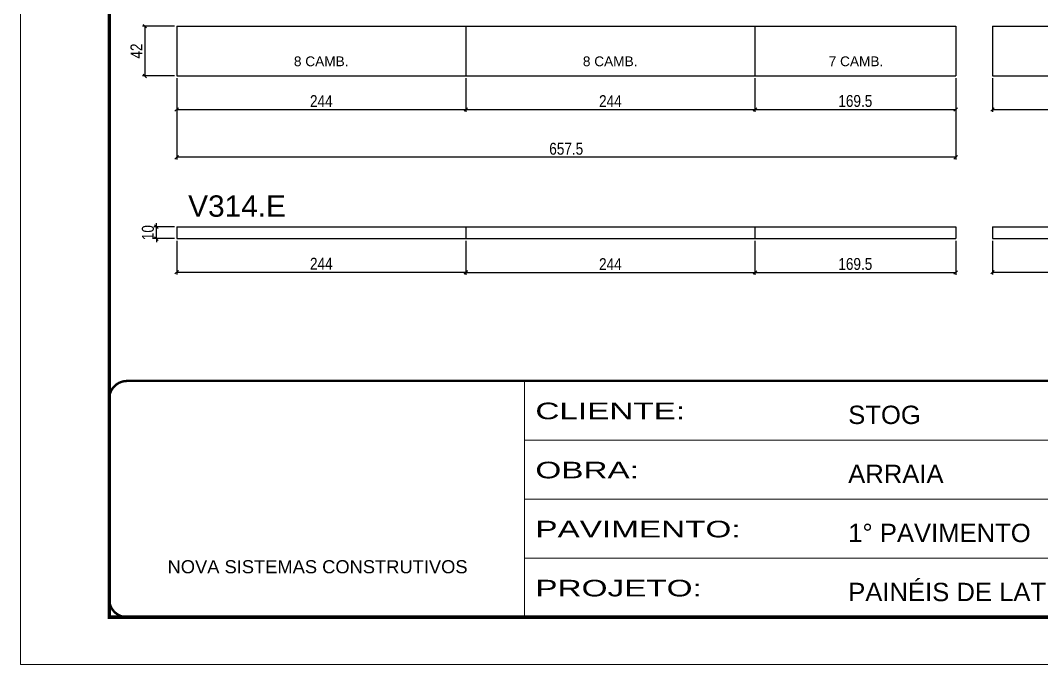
# Model space of a CAD drawing. Extents: x -3394 to 16474, y -5031 to 14397.
# Drawn here: x 5857 to 6719, y 7604 to 8147 of the extents above; entities that cross this region are included whole.
import ezdxf

# ---------------------------------------------------------------- set-up
doc = ezdxf.new("R2010")
doc.units = 0
doc.linetypes.add('CONTINUO', pattern=[0])
doc.linetypes.add('DASHED', pattern=[0.75, 0.5, -0.25])
doc.layers.get('0').update_dxf_attribs({"linetype": 'CONTINUOUS'})
doc.layers.get('Defpoints').update_dxf_attribs({"linetype": 'CONTINUOUS'})
for name, color, linetype in [('COTA', 241, 'CONTINUOUS'), ('NOMENCLATURA', 7, 'CONTINUOUS'), ('Painéis', 200, 'CONTINUOUS'), ('PONTALETE', 7, 'CONTINUOUS')]:
    doc.layers.add(name, color=color, linetype=linetype)
doc.layers.add('Folhas', color=255, linetype='CONTINUOUS', lineweight=9)
doc.layers.add('SARRAFO DE PRESSAO', color=251, linetype='DASHED', lineweight=9)
doc.styles.add('ARIAL', font='arial.ttf')
doc.styles.add('COTA TECNICA', font='techl___.ttf', dxfattribs={"height": 10})
doc.styles.add('Tecnologia', font='')
doc.styles.get('Tecnologia').set_extended_font_data('Forgotten Futurist')
doc.dimstyles.new('PAINEL', dxfattribs={"dimtxt": 10, "dimasz": 3, "dimexe": 3, "dimexo": 3, "dimgap": 3, "dimtad": 1, "dimdec": 1, "dimzin": 12, "dimdsep": 46, "dimtxsty": 'COTA TECNICA', "dimblk1": 'OBLIQUE', "dimblk2": 'OBLIQUE', "dimsah": 1, "dimcen": 0.9, "dimclrd": 4, "dimclre": 4, "dimclrt": 240, "dimadec": 1, "dimazin": 3, "dimtfac": 1, "dimtdec": 1, "dimtmove": 0, "dimatfit": 3, "dimfxl": 1, "dimtolj": 1, "dimtzin": 12, "dimarcsym": 0})

# ---------------------------------------------------------------- blocks, each defined once
blk = doc.blocks.new('9999999999')
at = {"color": 30, "linetype": 'CONTINUO'}
for p, q in [((98564.56, 34230.21), (98564.56, 34429.45)), ((98564.56, 34379.64), (99583.98, 34379.64)), ((98564.56, 34329.83), (99487.98, 34329.83)), ((98564.56, 34280.02), (99487.98, 34280.02))]:
    blk.add_line(p, q, dxfattribs=at)
at = {"color": 30, "linetype": 'CONTINUO', "const_width": 2}
blk.add_lwpolyline([(99583.98, 34230.21), (99583.98, 34414.45, 0.414214), (99568.98, 34429.45), (98228.98, 34429.45, 0.414214), (98213.98, 34414.45), (98213.98, 34245.21, 0.414214), (98228.98, 34230.21), (99583.98, 34230.21)], format="xyb", dxfattribs=at)
at = {"layer": 'Folhas'}
blk.add_lwpolyline([(98138.98, 34190.21), (99623.98, 34190.21), (99623.98, 35240.21), (98138.98, 35240.21)], close=True, dxfattribs=at)
at = {"layer": 'Folhas', "color": 30, "const_width": 3}
blk.add_lwpolyline([(98213.98, 34230.21), (99583.98, 34230.21), (99583.98, 35200.21), (98213.98, 35200.21)], close=True, dxfattribs=at)
at = {"color": 7, "linetype": 'Continuous', "ltscale": 5, "style": 'ARIAL'}
for s, height, p in [('STOG', 15.483, (98837.68, 34393.13)), ('ARRAIA', 15.483, (98837.68, 34343.32)), ('1° PAVIMENTO', 15.4829, (98837.68, 34293.51)), ('NOVA SISTEMAS CONSTRUTIVOS', 11.0592, (98263.19, 34267.21)), ('PAINÉIS DE LAT. VIGAS', 15.4829, (98837.68, 34243.7))]:
    blk.add_text(s, height=height, dxfattribs=at).set_placement(p)
at = {"layer": 'Folhas', "color": 7, "style": 'Tecnologia', "width": 1.5}
for s, p in [('CLIENTE:', (98573.65, 34397.17)), ('OBRA:', (98573.65, 34347.31)), ('PAVIMENTO:', (98573.65, 34297.5)), ('PROJETO:', (98573.65, 34247.69))]:
    blk.add_text(s, height=14, dxfattribs=at).set_placement(p)
blk = doc.blocks.new('_Oblique')
at = {"color": 0, "linetype": 'ByBlock', "lineweight": -2}
blk.add_line((-0.5, -0.5), (0.5, 0.5), dxfattribs=at)
blk = doc.blocks.new('*D746')
at = {"layer": 'COTA', "color": 4, "linetype": 'Continuous', "lineweight": -2, "transparency": 16777216}
for p, q in [((5989.16, 8098.23), (5989.16, 8069.92)), ((6233.16, 8098.23), (6233.16, 8069.92)), ((5989.16, 8071.92), (6233.16, 8071.92))]:
    blk.add_line(p, q, dxfattribs=at)
at = {"layer": 'Defpoints', "color": 0, "linetype": 'Continuous', "transparency": 16777216}
for p in [(5989.16, 8100.23), (6233.16, 8100.23), (6233.16, 8071.92)]:
    blk.add_point(p, dxfattribs=at)
at = {"layer": 'COTA', "color": 4, "linetype": 'Continuous', "lineweight": -2, "transparency": 16777216, "xscale": 3, "yscale": 3, "zscale": 3, "rotation": 180}
blk.add_blockref('_Oblique', (5989.16, 8071.92), dxfattribs=at)
at = {"layer": 'COTA', "color": 4, "linetype": 'Continuous', "lineweight": -2, "transparency": 16777216, "xscale": 3, "yscale": 3, "zscale": 3}
blk.add_blockref('_Oblique', (6233.16, 8071.92), dxfattribs=at)
at = {"layer": 'COTA', "color": 240, "linetype": 'Continuous', "transparency": 16777216, "insert": (6111.16, 8078.99), "char_height": 10, "attachment_point": 5, "style": 'COTA TECNICA'}
blk.add_mtext('\\A1;244', dxfattribs=at)
blk = doc.blocks.new('*D747')
at = {"layer": 'COTA', "color": 4, "linetype": 'Continuous', "lineweight": -2, "transparency": 16777216}
for p, q in [((6677.66, 8098.23), (6677.66, 8069.92)), ((6843.16, 8098.23), (6843.16, 8069.92)), ((6677.66, 8071.92), (6843.16, 8071.92))]:
    blk.add_line(p, q, dxfattribs=at)
at = {"layer": 'Defpoints', "color": 0, "linetype": 'Continuous', "transparency": 16777216}
for p in [(6677.66, 8100.23), (6843.16, 8100.23), (6843.16, 8071.92)]:
    blk.add_point(p, dxfattribs=at)
at = {"layer": 'COTA', "color": 4, "linetype": 'Continuous', "lineweight": -2, "transparency": 16777216, "xscale": 3, "yscale": 3, "zscale": 3, "rotation": 180}
blk.add_blockref('_Oblique', (6677.66, 8071.92), dxfattribs=at)
at = {"layer": 'COTA', "color": 4, "linetype": 'Continuous', "lineweight": -2, "transparency": 16777216, "xscale": 3, "yscale": 3, "zscale": 3}
blk.add_blockref('_Oblique', (6843.16, 8071.92), dxfattribs=at)
at = {"layer": 'COTA', "color": 240, "linetype": 'Continuous', "transparency": 16777216, "insert": (6760.41, 8079.03), "char_height": 10, "attachment_point": 5, "style": 'COTA TECNICA'}
blk.add_mtext('\\A1;165.5', dxfattribs=at)
blk = doc.blocks.new('*D757')
at = {"layer": 'COTA', "color": 4, "linetype": 'Continuous', "lineweight": -2, "transparency": 16777216}
for p, q in [((5989.16, 7961.05), (5989.16, 7932.74)), ((6233.16, 7961.05), (6233.16, 7932.74)), ((5989.16, 7934.74), (6233.16, 7934.74))]:
    blk.add_line(p, q, dxfattribs=at)
at = {"layer": 'Defpoints', "color": 0, "linetype": 'Continuous', "transparency": 16777216}
for p in [(5989.16, 7963.05), (6233.16, 7963.05), (6233.16, 7934.74)]:
    blk.add_point(p, dxfattribs=at)
at = {"layer": 'COTA', "color": 4, "linetype": 'Continuous', "lineweight": -2, "transparency": 16777216, "xscale": 3, "yscale": 3, "zscale": 3, "rotation": 180}
blk.add_blockref('_Oblique', (5989.16, 7934.74), dxfattribs=at)
at = {"layer": 'COTA', "color": 4, "linetype": 'Continuous', "lineweight": -2, "transparency": 16777216, "xscale": 3, "yscale": 3, "zscale": 3}
blk.add_blockref('_Oblique', (6233.16, 7934.74), dxfattribs=at)
at = {"layer": 'COTA', "color": 240, "linetype": 'Continuous', "transparency": 16777216, "insert": (6111.16, 7941.81), "char_height": 10, "attachment_point": 5, "style": 'COTA TECNICA'}
blk.add_mtext('\\A1;244', dxfattribs=at)
blk = doc.blocks.new('*D758')
at = {"layer": 'COTA', "color": 4, "linetype": 'Continuous', "lineweight": -2, "transparency": 16777216}
for p, q in [((6677.66, 7961.05), (6677.66, 7932.74)), ((6843.16, 7961.05), (6843.16, 7932.74)), ((6677.66, 7934.74), (6843.16, 7934.74))]:
    blk.add_line(p, q, dxfattribs=at)
at = {"layer": 'Defpoints', "color": 0, "linetype": 'Continuous', "transparency": 16777216}
for p in [(6677.66, 7963.05), (6843.16, 7963.05), (6843.16, 7934.74)]:
    blk.add_point(p, dxfattribs=at)
at = {"layer": 'COTA', "color": 4, "linetype": 'Continuous', "lineweight": -2, "transparency": 16777216, "xscale": 3, "yscale": 3, "zscale": 3, "rotation": 180}
blk.add_blockref('_Oblique', (6677.66, 7934.74), dxfattribs=at)
at = {"layer": 'COTA', "color": 4, "linetype": 'Continuous', "lineweight": -2, "transparency": 16777216, "xscale": 3, "yscale": 3, "zscale": 3}
blk.add_blockref('_Oblique', (6843.16, 7934.74), dxfattribs=at)
at = {"layer": 'COTA', "color": 240, "linetype": 'Continuous', "transparency": 16777216, "insert": (6760.41, 7941.84), "char_height": 10, "attachment_point": 5, "style": 'COTA TECNICA'}
blk.add_mtext('\\A1;165.5', dxfattribs=at)
blk = doc.blocks.new('*D750')
at = {"layer": 'COTA', "color": 4, "linetype": 'Continuous', "lineweight": -2, "transparency": 16777216}
for p, q in [((5987.16, 8142.23), (5960.21, 8142.23)), ((5962.21, 8142.23), (5962.21, 8100.23)), ((5987.16, 8100.23), (5960.21, 8100.23))]:
    blk.add_line(p, q, dxfattribs=at)
at = {"layer": 'Defpoints', "color": 0, "linetype": 'Continuous', "transparency": 16777216}
for p in [(5989.16, 8142.23), (5962.21, 8100.23), (5989.16, 8100.23)]:
    blk.add_point(p, dxfattribs=at)
at = {"layer": 'COTA', "color": 4, "linetype": 'Continuous', "lineweight": -2, "transparency": 16777216, "xscale": 3, "yscale": 3, "zscale": 3}
for p, rotation in [((5962.21, 8142.23), 90), ((5962.21, 8100.23), 270)]:
    blk.add_blockref('_Oblique', p, dxfattribs=dict(at, rotation=rotation))
at = {"layer": 'COTA', "color": 240, "linetype": 'Continuous', "transparency": 16777216, "insert": (5955.14, 8121.23), "char_height": 10, "attachment_point": 5, "rotation": 90, "style": 'COTA TECNICA'}
blk.add_mtext('\\A1;42', dxfattribs=at)
blk = doc.blocks.new('*D751')
at = {"layer": 'COTA', "color": 4, "linetype": 'Continuous', "lineweight": -2, "transparency": 16777216}
for p, q in [((5987.16, 7973.05), (5969.94, 7973.05)), ((5971.94, 7973.05), (5971.94, 7976.05)), ((5971.94, 7963.05), (5971.94, 7973.05)), ((5987.16, 7963.05), (5969.94, 7963.05)), ((5971.94, 7963.05), (5971.94, 7960.05))]:
    blk.add_line(p, q, dxfattribs=at)
at = {"layer": 'Defpoints', "color": 0, "linetype": 'Continuous', "transparency": 16777216}
for p in [(5971.94, 7973.05), (5989.16, 7973.05), (5989.16, 7963.05)]:
    blk.add_point(p, dxfattribs=at)
at = {"layer": 'COTA', "color": 4, "linetype": 'Continuous', "lineweight": -2, "transparency": 16777216, "xscale": 3, "yscale": 3, "zscale": 3}
for p, rotation in [((5971.94, 7973.05), 270), ((5971.94, 7963.05), 90)]:
    blk.add_blockref('_Oblique', p, dxfattribs=dict(at, rotation=rotation))
at = {"layer": 'COTA', "color": 240, "linetype": 'Continuous', "transparency": 16777216, "insert": (5964.84, 7968.05), "char_height": 10, "attachment_point": 5, "rotation": 90, "style": 'COTA TECNICA'}
blk.add_mtext('\\A1;10', dxfattribs=at)
blk = doc.blocks.new('*D756')
at = {"layer": 'COTA', "color": 4, "linetype": 'Continuous', "lineweight": -2, "transparency": 16777216}
for p, q in [((6233.16, 7961.05), (6233.16, 7932.41)), ((6477.16, 7961.05), (6477.16, 7932.41)), ((6233.16, 7934.41), (6477.16, 7934.41))]:
    blk.add_line(p, q, dxfattribs=at)
at = {"layer": 'Defpoints', "color": 0, "linetype": 'Continuous', "transparency": 16777216}
for p in [(6233.16, 7963.05), (6477.16, 7963.05), (6477.16, 7934.41)]:
    blk.add_point(p, dxfattribs=at)
at = {"layer": 'COTA', "color": 4, "linetype": 'Continuous', "lineweight": -2, "transparency": 16777216, "xscale": 3, "yscale": 3, "zscale": 3, "rotation": 180}
blk.add_blockref('_Oblique', (6233.16, 7934.41), dxfattribs=at)
at = {"layer": 'COTA', "color": 4, "linetype": 'Continuous', "lineweight": -2, "transparency": 16777216, "xscale": 3, "yscale": 3, "zscale": 3}
blk.add_blockref('_Oblique', (6477.16, 7934.41), dxfattribs=at)
at = {"layer": 'COTA', "color": 240, "linetype": 'Continuous', "transparency": 16777216, "insert": (6355.16, 7941.48), "char_height": 10, "attachment_point": 5, "style": 'COTA TECNICA'}
blk.add_mtext('\\A1;244', dxfattribs=at)
blk = doc.blocks.new('*D755')
at = {"layer": 'COTA', "color": 4, "linetype": 'Continuous', "lineweight": -2, "transparency": 16777216}
for p, q in [((6477.16, 7961.05), (6477.16, 7932.41)), ((6646.66, 7961.05), (6646.66, 7932.41)), ((6477.16, 7934.41), (6646.66, 7934.41))]:
    blk.add_line(p, q, dxfattribs=at)
at = {"layer": 'Defpoints', "color": 0, "linetype": 'Continuous', "transparency": 16777216}
for p in [(6477.16, 7963.05), (6646.66, 7963.05), (6646.66, 7934.41)]:
    blk.add_point(p, dxfattribs=at)
at = {"layer": 'COTA', "color": 4, "linetype": 'Continuous', "lineweight": -2, "transparency": 16777216, "xscale": 3, "yscale": 3, "zscale": 3, "rotation": 180}
blk.add_blockref('_Oblique', (6477.16, 7934.41), dxfattribs=at)
at = {"layer": 'COTA', "color": 4, "linetype": 'Continuous', "lineweight": -2, "transparency": 16777216, "xscale": 3, "yscale": 3, "zscale": 3}
blk.add_blockref('_Oblique', (6646.66, 7934.41), dxfattribs=at)
at = {"layer": 'COTA', "color": 240, "linetype": 'Continuous', "transparency": 16777216, "insert": (6561.91, 7941.55), "char_height": 10, "attachment_point": 5, "style": 'COTA TECNICA'}
blk.add_mtext('\\A1;169.5', dxfattribs=at)
blk = doc.blocks.new('*D741')
at = {"layer": 'COTA', "color": 4, "linetype": 'Continuous', "lineweight": -2, "transparency": 16777216}
for p, q in [((6233.16, 8098.23), (6233.16, 8069.92)), ((6477.16, 8098.23), (6477.16, 8069.92)), ((6233.16, 8071.92), (6477.16, 8071.92))]:
    blk.add_line(p, q, dxfattribs=at)
at = {"layer": 'Defpoints', "color": 0, "linetype": 'Continuous', "transparency": 16777216}
for p in [(6233.16, 8100.23), (6477.16, 8100.23), (6477.16, 8071.92)]:
    blk.add_point(p, dxfattribs=at)
at = {"layer": 'COTA', "color": 4, "linetype": 'Continuous', "lineweight": -2, "transparency": 16777216, "xscale": 3, "yscale": 3, "zscale": 3, "rotation": 180}
blk.add_blockref('_Oblique', (6233.16, 8071.92), dxfattribs=at)
at = {"layer": 'COTA', "color": 4, "linetype": 'Continuous', "lineweight": -2, "transparency": 16777216, "xscale": 3, "yscale": 3, "zscale": 3}
blk.add_blockref('_Oblique', (6477.16, 8071.92), dxfattribs=at)
at = {"layer": 'COTA', "color": 240, "linetype": 'Continuous', "transparency": 16777216, "insert": (6355.16, 8078.99), "char_height": 10, "attachment_point": 5, "style": 'COTA TECNICA'}
blk.add_mtext('\\A1;244', dxfattribs=at)
blk = doc.blocks.new('*D742')
at = {"layer": 'COTA', "color": 4, "linetype": 'Continuous', "lineweight": -2, "transparency": 16777216}
for p, q in [((6477.16, 8098.23), (6477.16, 8069.92)), ((6646.66, 8098.23), (6646.66, 8069.92)), ((6477.16, 8071.92), (6646.66, 8071.92))]:
    blk.add_line(p, q, dxfattribs=at)
at = {"layer": 'Defpoints', "color": 0, "linetype": 'Continuous', "transparency": 16777216}
for p in [(6477.16, 8100.23), (6646.66, 8100.23), (6646.66, 8071.92)]:
    blk.add_point(p, dxfattribs=at)
at = {"layer": 'COTA', "color": 4, "linetype": 'Continuous', "lineweight": -2, "transparency": 16777216, "xscale": 3, "yscale": 3, "zscale": 3, "rotation": 180}
blk.add_blockref('_Oblique', (6477.16, 8071.92), dxfattribs=at)
at = {"layer": 'COTA', "color": 4, "linetype": 'Continuous', "lineweight": -2, "transparency": 16777216, "xscale": 3, "yscale": 3, "zscale": 3}
blk.add_blockref('_Oblique', (6646.66, 8071.92), dxfattribs=at)
at = {"layer": 'COTA', "color": 240, "linetype": 'Continuous', "transparency": 16777216, "insert": (6561.91, 8079.06), "char_height": 10, "attachment_point": 5, "style": 'COTA TECNICA'}
blk.add_mtext('\\A1;169.5', dxfattribs=at)
blk = doc.blocks.new('*D2083')
at = {"layer": 'COTA', "color": 4, "linetype": 'Continuous', "lineweight": -2, "transparency": 16777216}
for p, q in [((5989.16, 8098.23), (5989.16, 8029.63)), ((6646.66, 8098.23), (6646.66, 8029.63)), ((6646.66, 8031.63), (5989.16, 8031.63))]:
    blk.add_line(p, q, dxfattribs=at)
at = {"layer": 'Defpoints', "color": 0, "linetype": 'Continuous', "transparency": 16777216}
for p in [(5989.16, 8100.23), (6646.66, 8100.23), (5989.16, 8031.63)]:
    blk.add_point(p, dxfattribs=at)
at = {"layer": 'COTA', "color": 4, "linetype": 'Continuous', "lineweight": -2, "transparency": 16777216, "xscale": 3, "yscale": 3, "zscale": 3, "rotation": 180}
blk.add_blockref('_Oblique', (5989.16, 8031.63), dxfattribs=at)
at = {"layer": 'COTA', "color": 4, "linetype": 'Continuous', "lineweight": -2, "transparency": 16777216, "xscale": 3, "yscale": 3, "zscale": 3}
blk.add_blockref('_Oblique', (6646.66, 8031.63), dxfattribs=at)
at = {"layer": 'COTA', "color": 240, "linetype": 'Continuous', "transparency": 16777216, "insert": (6317.91, 8038.74), "char_height": 10, "attachment_point": 5, "style": 'COTA TECNICA'}
blk.add_mtext('\\A1;657.5', dxfattribs=at)

msp = doc.modelspace()

# ---------------------------------------------------------------- linework, layer by layer
at = {"layer": 'Painéis', "linetype": 'Continuous'}
for p, q in [((5989.16, 8142.23), (6646.66, 8142.23)), ((5989.16, 8142.23), (5989.16, 8100.23)), ((5989.16, 8142.23), (5989.16, 8100.23)), ((6233.16, 8142.23), (6233.16, 8100.23)), ((6477.16, 8142.23), (6477.16, 8100.23)), ((6646.66, 8142.23), (6646.66, 8100.23)), ((6677.66, 8142.23), (6677.66, 8100.23)), ((6677.66, 8142.23), (7253.16, 8142.23)), ((5989.16, 8100.23), (6646.66, 8100.23)), ((6677.66, 8100.23), (7253.16, 8100.23)), ((5989.16, 7973.05), (6646.66, 7973.05)), ((5989.16, 7973.05), (5989.16, 7963.05)), ((5989.16, 7973.05), (5989.16, 7963.05)), ((6233.16, 7973.05), (6233.16, 7963.05)), ((6477.16, 7973.05), (6477.16, 7963.05)), ((6646.66, 7973.05), (6646.66, 7963.05)), ((6677.66, 7973.05), (6677.66, 7963.05)), ((6677.66, 7973.05), (7253.16, 7973.05)), ((5989.16, 7963.05), (6646.66, 7963.05)), ((6677.66, 7963.05), (7253.16, 7963.05))]:
    msp.add_line(p, q, dxfattribs=at)

# ---------------------------------------------------------------- block references
at = {"layer": 'SARRAFO DE PRESSAO', "color": 6, "linetype": 'ByBlock'}
msp.add_blockref('9999999999', (-92281.77, -26586.53), dxfattribs=at)

# ---------------------------------------------------------------- texts
at = {"layer": 'NOMENCLATURA', "linetype": 'Continuous', "style": 'ARIAL'}
msp.add_text('V314.E', height=18, dxfattribs=at).set_placement((5998.8, 7981.46))
at = {"layer": 'PONTALETE', "linetype": 'Continuous', "style": 'ARIAL'}
for s, p in [('8 CAMB.', (6088.04, 8108.44)), ('8 CAMB.', (6331.95, 8108.44)), ('7 CAMB.', (6539.44, 8108.44))]:
    msp.add_text(s, height=8.25, dxfattribs=at).set_placement(p)

# ---------------------------------------------------------------- dimensions: what is measured, and where the dimension line sits
at = {"layer": 'COTA', "linetype": 'Continuous'}
for base, p1, p2, picture, middle in [((5962.21, 8100.23), (5989.16, 8142.23), (5989.16, 8100.23), '*D750', (5955.14, 8121.23)), ((5971.94, 7973.05), (5989.16, 7963.05), (5989.16, 7973.05), '*D751', (5964.84, 7968.05))]:
    dim = msp.add_linear_dim(base=base, p1=p1, p2=p2, angle=90, dimstyle='PAINEL', override={"dimexe": 2, "dimexo": 2, "dimgap": 2, "dimadec": 8, "dimtix": 1, "dimatfit": 2, "dimldrblk": 'Oblique'}, dxfattribs=at)
    dim.commit()
    dim.dimension.update_dxf_attribs({"geometry": picture, "text_midpoint": middle})
for base, p1, p2, override, picture, middle in [((6233.16, 8071.92), (5989.16, 8100.23), (6233.16, 8100.23), {"dimexe": 2, "dimexo": 2, "dimgap": 2, "dimadec": 8, "dimtix": 1, "dimatfit": 2, "dimldrblk": 'Oblique'}, '*D746', (6111.16, 8078.99)), ((5989.16, 8031.63), (6646.66, 8100.23), (5989.16, 8100.23), {"dimexe": 2, "dimexo": 2, "dimgap": 2, "dimadec": 8, "dimtix": 1, "dimatfit": 2, "dimldrblk": 'Oblique'}, '*D2083', (6317.91, 8038.74)), ((6477.16, 8071.92), (6233.16, 8100.23), (6477.16, 8100.23), {"dimexe": 2, "dimexo": 2, "dimgap": 2, "dimadec": 8, "dimtix": 1, "dimatfit": 2, "dimldrblk": 'Oblique'}, '*D741', (6355.16, 8078.99)), ((6646.66, 8071.92), (6477.16, 8100.23), (6646.66, 8100.23), {"dimexe": 2, "dimexo": 2, "dimgap": 2, "dimadec": 8, "dimtix": 1, "dimtmove": 1, "dimatfit": 2, "dimldrblk": 'Oblique'}, '*D742', (6561.91, 8079.06)), ((6843.16, 8071.92), (6677.66, 8100.23), (6843.16, 8100.23), {"dimexe": 2, "dimexo": 2, "dimgap": 2, "dimadec": 8, "dimtix": 1, "dimtmove": 1, "dimatfit": 2, "dimldrblk": 'Oblique'}, '*D747', (6760.41, 8079.03)), ((6233.16, 7934.74), (5989.16, 7963.05), (6233.16, 7963.05), {"dimexe": 2, "dimexo": 2, "dimgap": 2, "dimadec": 8, "dimtix": 1, "dimatfit": 2, "dimldrblk": 'Oblique'}, '*D757', (6111.16, 7941.81)), ((6477.16, 7934.41), (6233.16, 7963.05), (6477.16, 7963.05), {"dimexe": 2, "dimexo": 2, "dimgap": 2, "dimadec": 8, "dimtix": 1, "dimatfit": 2, "dimldrblk": 'Oblique'}, '*D756', (6355.16, 7941.48)), ((6646.66, 7934.41), (6477.16, 7963.05), (6646.66, 7963.05), {"dimexe": 2, "dimexo": 2, "dimgap": 2, "dimadec": 8, "dimtix": 1, "dimatfit": 2, "dimldrblk": 'Oblique'}, '*D755', (6561.91, 7941.55)), ((6843.16, 7934.74), (6677.66, 7963.05), (6843.16, 7963.05), {"dimexe": 2, "dimexo": 2, "dimgap": 2, "dimadec": 8, "dimtix": 1, "dimtmove": 1, "dimatfit": 2, "dimldrblk": 'Oblique'}, '*D758', (6760.41, 7941.84))]:
    dim = msp.add_linear_dim(base=base, p1=p1, p2=p2, dimstyle='PAINEL', override=override, dxfattribs=at)
    dim.commit()
    dim.dimension.update_dxf_attribs({"geometry": picture, "text_midpoint": middle})

doc.saveas('drawing.dxf')
